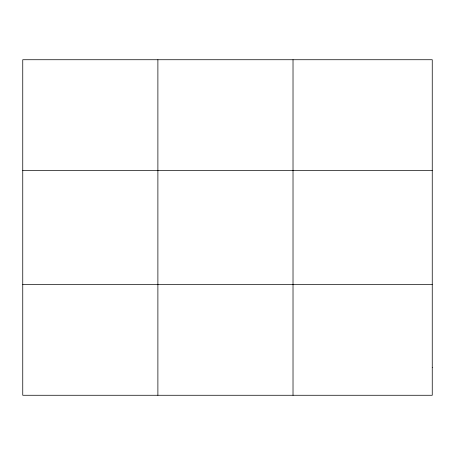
<?xml version="1.0" encoding="UTF-8"?>
<svg xmlns="http://www.w3.org/2000/svg" width="455" height="455" viewBox="0 0 455 455"><rect width="100%" height="100%" fill="white"/><g stroke="black" fill="none" stroke-linecap="round" stroke-linejoin="round"><path stroke-width="0.68" d="M157.885 59.73L157.885 395.27M293.02 59.73L293.02 395.27M22.75 170.46L432.25 170.46M22.75 284.54L432.25 284.54M432.25 367.589L432.25 395.27L22.75 395.27L22.75 59.73L432.25 59.73L432.25 367.589"/></g></svg>
